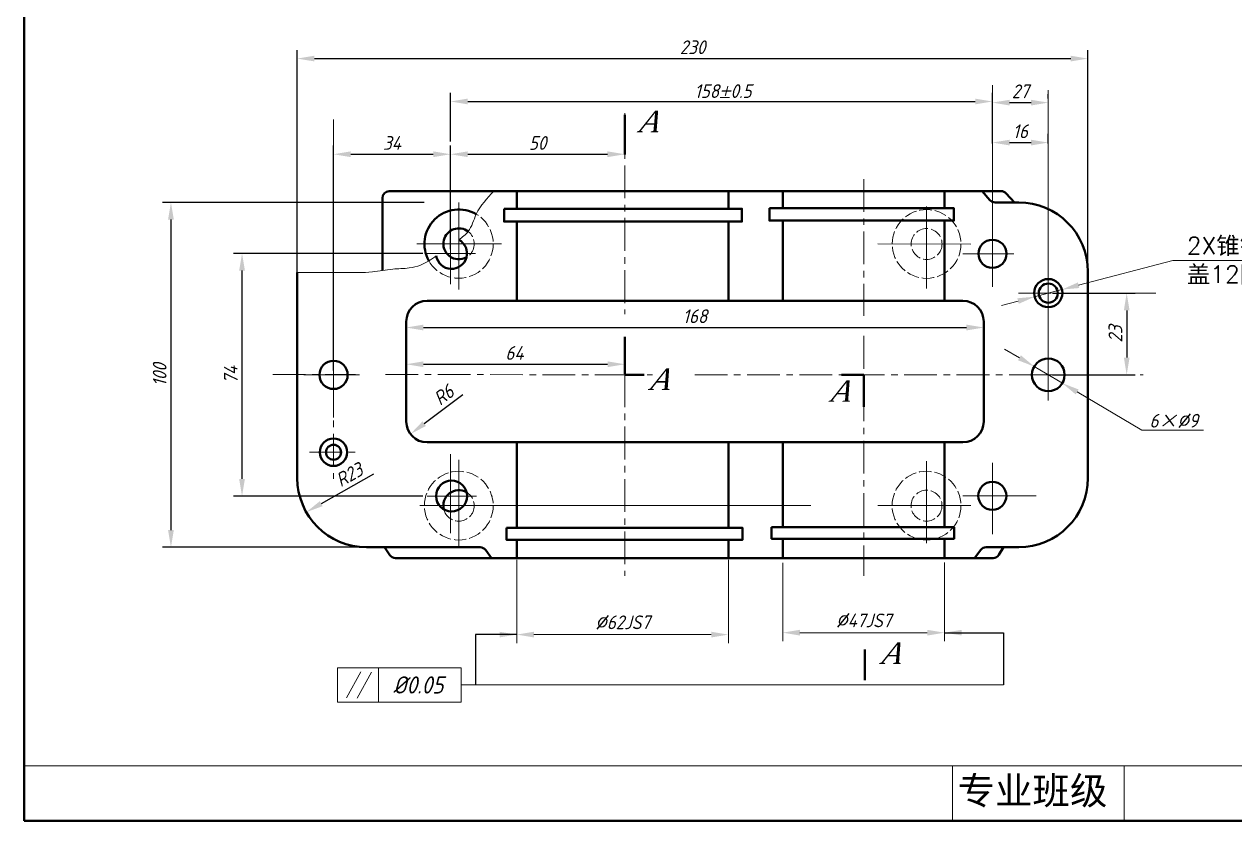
# Model space of a CAD drawing. Header units: millimetres. Extents: x 87 to 417, y 75 to 300.
# Drawn here: x 86.5 to 262.6, y 74.8 to 190.7 of the extents above; entities that cross this region are included whole.
import ezdxf

# ---------------------------------------------------------------- set-up
doc = ezdxf.new("R2010")
doc.units = ezdxf.units.MM
doc.header["$LTSCALE"] = 0.15
doc.linetypes.add('ACAD_ISO02W100', pattern=[15, 12, -3])
doc.linetypes.add('CENTER', pattern=[50.8, 31.75, -6.35, 6.35, -6.35])
doc.layers.get('0').update_dxf_attribs({"lineweight": 13})
doc.layers.get('Defpoints').update_dxf_attribs({"lineweight": 13})
for name, color, linetype, lineweight in [('填', 7, 'Continuous', 9), ('标', 7, 'Continuous', 13), ('点', 7, 'CENTER', 13), ('粗实线', 7, 'Continuous', 40), ('细', 7, 'Continuous', 15), ('细实线', 7, 'Continuous', 15), ('细线', 7, 'Continuous', 15), ('虚线', 7, 'ACAD_ISO02W100', 15), ('轮廓线 层', 7, 'Continuous', 40)]:
    doc.layers.add(name, color=color, linetype=linetype, lineweight=lineweight)
doc.styles.get("Standard").update_dxf_attribs({"font": 'isocp.shx', "oblique": 15, "height": 2.5})
doc.styles.add('字', font='txt.shx', dxfattribs={"height": 2.5})
doc.dimstyles.new('ISO-25', dxfattribs={"dimtxt": 2, "dimasz": 2.5, "dimexe": 1.25, "dimexo": 0.625, "dimtad": 1, "dimdsep": 46, "dimtxsty": 'Standard', "dimcen": 2.5, "dimadec": 0, "dimazin": 0, "dimtfac": 1, "dimtmove": 0, "dimatfit": 3, "dimfxl": 0, "dimarcsym": 0})

# ---------------------------------------------------------------- blocks, each defined once
blk = doc.blocks.new('*D16')
at = {"layer": 'Defpoints', "color": 0}
for p in [(241.22, 185.67), (126.22, 139.68), (241.22, 139.68)]:
    blk.add_point(p, dxfattribs=at)
at = {"layer": '标', "color": 0, "lineweight": -2}
for p, q in [((126.22, 140.3), (126.22, 186.92)), ((241.22, 140.3), (241.22, 186.92)), ((128.72, 185.67), (238.72, 185.67))]:
    blk.add_line(p, q, dxfattribs=at)
at = {"layer": '标', "color": 0}
for points in [[(128.72, 186.09), (128.72, 185.26), (126.22, 185.67)], [(238.72, 186.09), (238.72, 185.26), (241.22, 185.67)]]:
    blk.add_solid(points, dxfattribs=at)
at = {"layer": '标', "color": 0, "insert": (183.72, 187.32), "char_height": 2, "attachment_point": 5}
blk.add_mtext('230', dxfattribs=at)
blk = doc.blocks.new('*D17')
at = {"layer": 'Defpoints', "color": 0}
for p in [(148.51, 171.76), (148.51, 157.34), (131.5, 139.68)]:
    blk.add_point(p, dxfattribs=at)
at = {"layer": '标', "color": 0, "lineweight": -2}
for p, q in [((131.5, 140.3), (131.5, 173.01)), ((148.51, 157.96), (148.51, 173.01)), ((134, 171.76), (146.01, 171.76))]:
    blk.add_line(p, q, dxfattribs=at)
at = {"layer": '标', "color": 0}
for points in [[(134, 172.18), (134, 171.34), (131.5, 171.76)], [(146.01, 172.18), (146.01, 171.34), (148.51, 171.76)]]:
    blk.add_solid(points, dxfattribs=at)
at = {"layer": '标', "color": 0, "insert": (140, 173.4), "char_height": 2, "attachment_point": 5}
blk.add_mtext('34', dxfattribs=at)
blk = doc.blocks.new('*D18')
at = {"layer": 'Defpoints', "color": 0}
for p in [(235.46, 151.56), (235.46, 139.68), (246.86, 139.68)]:
    blk.add_point(p, dxfattribs=at)
at = {"layer": '标', "color": 0, "lineweight": -2}
for p, q in [((236.08, 151.56), (248.11, 151.56)), ((246.86, 149.06), (246.86, 142.18)), ((236.08, 139.68), (248.11, 139.68))]:
    blk.add_line(p, q, dxfattribs=at)
at = {"layer": '标', "color": 0}
for points in [[(246.45, 149.06), (247.28, 149.06), (246.86, 151.56)], [(246.45, 142.18), (247.28, 142.18), (246.86, 139.68)]]:
    blk.add_solid(points, dxfattribs=at)
at = {"layer": '标', "color": 0, "insert": (245.22, 145.62), "char_height": 2, "attachment_point": 5, "rotation": 90}
blk.add_mtext('23', dxfattribs=at)
blk = doc.blocks.new('*D19')
at = {"layer": 'Defpoints', "color": 0}
for p in [(145.32, 164.75), (107.85, 114.6), (138.9, 114.6)]:
    blk.add_point(p, dxfattribs=at)
at = {"layer": '标', "color": 0, "lineweight": -2}
for p, q in [((144.7, 164.75), (106.6, 164.75)), ((107.85, 162.25), (107.85, 117.1)), ((138.28, 114.6), (106.6, 114.6))]:
    blk.add_line(p, q, dxfattribs=at)
at = {"layer": '标', "color": 0}
for points in [[(107.43, 162.25), (108.27, 162.25), (107.85, 164.75)], [(107.43, 117.1), (108.27, 117.1), (107.85, 114.6)]]:
    blk.add_solid(points, dxfattribs=at)
at = {"layer": '标', "color": 0, "insert": (106.21, 139.68), "char_height": 2, "attachment_point": 5, "rotation": 90}
blk.add_mtext('100', dxfattribs=at)
blk = doc.blocks.new('*D20')
at = {"layer": 'Defpoints', "color": 0}
for p in [(173.86, 141.22), (142.08, 139.68), (173.86, 139.68)]:
    blk.add_point(p, dxfattribs=at)
at = {"layer": '标', "color": 0, "lineweight": -2}
for p, q in [((142.08, 140.3), (142.08, 142.47)), ((144.58, 141.22), (171.36, 141.22)), ((173.86, 140.3), (173.86, 142.47))]:
    blk.add_line(p, q, dxfattribs=at)
at = {"layer": '标', "color": 0}
for points in [[(144.58, 141.64), (144.58, 140.8), (142.08, 141.22)], [(171.36, 141.64), (171.36, 140.8), (173.86, 141.22)]]:
    blk.add_solid(points, dxfattribs=at)
at = {"layer": '标', "color": 0, "insert": (157.81, 142.86), "char_height": 2, "attachment_point": 5}
blk.add_mtext('64', dxfattribs=at)
blk = doc.blocks.new('*D21')
at = {"layer": 'Defpoints', "color": 0}
for p in [(226.06, 146.56), (142.08, 139.43), (226.06, 139.68)]:
    blk.add_point(p, dxfattribs=at)
at = {"layer": '标', "color": 0, "lineweight": -2}
for p, q in [((142.08, 140.05), (142.08, 147.81)), ((144.58, 146.56), (223.56, 146.56)), ((226.06, 140.3), (226.06, 147.81))]:
    blk.add_line(p, q, dxfattribs=at)
at = {"layer": '标', "color": 0}
for points in [[(144.58, 146.98), (144.58, 146.14), (142.08, 146.56)], [(223.56, 146.98), (223.56, 146.14), (226.06, 146.56)]]:
    blk.add_solid(points, dxfattribs=at)
at = {"layer": '标', "color": 0, "insert": (184.07, 148.2), "char_height": 2, "attachment_point": 5}
blk.add_mtext('168', dxfattribs=at)
blk = doc.blocks.new('*D22')
at = {"layer": 'Defpoints', "color": 0}
for p in [(136.29, 124.67), (127.53, 119.71)]:
    blk.add_point(p, dxfattribs=at)
at = {"layer": '标', "color": 0, "lineweight": -2}
blk.add_line((137.31, 125.25), (129.7, 120.94), dxfattribs=at)
at = {"layer": '标', "color": 0}
blk.add_solid([(129.5, 121.3), (129.91, 120.58), (127.53, 119.71)], dxfattribs=at)
at = {"layer": '标', "color": 0, "insert": (133.78, 125.14), "char_height": 2, "attachment_point": 5, "rotation": 29.5404}
blk.add_mtext('R23', dxfattribs=at)
blk = doc.blocks.new('*D23')
at = {"layer": 'Defpoints', "color": 0}
for p in [(145.1, 132.88), (142.69, 131.07)]:
    blk.add_point(p, dxfattribs=at)
at = {"layer": '标', "color": 0, "lineweight": -2}
blk.add_line((150.31, 136.79), (144.69, 132.57), dxfattribs=at)
at = {"layer": '标', "color": 0}
blk.add_solid([(144.44, 132.91), (144.94, 132.24), (142.69, 131.07)], dxfattribs=at)
at = {"layer": '标', "color": 0, "insert": (147.52, 136.75), "char_height": 2, "attachment_point": 5, "rotation": 36.8593}
blk.add_mtext('R6', dxfattribs=at)
blk = doc.blocks.new('*D47')
at = {"layer": 'Defpoints', "color": 0}
for p in [(227.33, 172.69), (235.45, 173.46), (235.45, 172.69)]:
    blk.add_point(p, dxfattribs=at)
at = {"layer": '细实线', "color": 0, "lineweight": -2}
for p, q in [((227.33, 173.32), (227.33, 174.71)), ((235.45, 173.32), (235.45, 174.71)), ((229.83, 173.46), (232.95, 173.46))]:
    blk.add_line(p, q, dxfattribs=at)
at = {"layer": '细实线', "color": 0}
for points in [[(229.83, 173.87), (229.83, 173.04), (227.33, 173.46)], [(232.95, 173.87), (232.95, 173.04), (235.45, 173.46)]]:
    blk.add_solid(points, dxfattribs=at)
at = {"layer": '细实线', "color": 0, "insert": (231.39, 175.1), "char_height": 2, "attachment_point": 5}
blk.add_mtext('16', dxfattribs=at)
blk = doc.blocks.new('*D48')
at = {"layer": 'Defpoints', "color": 0}
for p in [(227.33, 179.27), (235.45, 179.27), (235.45, 179.27)]:
    blk.add_point(p, dxfattribs=at)
at = {"layer": '细实线', "color": 0, "lineweight": -2}
for p, q in [((227.33, 179.89), (227.33, 180.52)), ((235.45, 179.89), (235.45, 180.52)), ((229.83, 179.27), (232.95, 179.27))]:
    blk.add_line(p, q, dxfattribs=at)
at = {"layer": '细实线', "color": 0}
for points in [[(229.83, 179.68), (229.83, 178.85), (227.33, 179.27)], [(232.95, 179.68), (232.95, 178.85), (235.45, 179.27)]]:
    blk.add_solid(points, dxfattribs=at)
at = {"layer": '细实线', "color": 0, "insert": (231.39, 180.91), "char_height": 2, "attachment_point": 5}
blk.add_mtext('27', dxfattribs=at)
blk = doc.blocks.new('*D49')
at = {"layer": 'Defpoints', "color": 0}
for p in [(118.19, 157.34), (145.1, 157.34), (145.1, 122.05)]:
    blk.add_point(p, dxfattribs=at)
at = {"layer": '细实线', "color": 0, "lineweight": -2}
for p, q in [((144.47, 157.34), (116.94, 157.34)), ((118.19, 124.55), (118.19, 154.84)), ((144.47, 122.05), (116.94, 122.05))]:
    blk.add_line(p, q, dxfattribs=at)
at = {"layer": '细实线', "color": 0}
for points in [[(117.77, 154.84), (118.61, 154.84), (118.19, 157.34)], [(117.77, 124.55), (118.61, 124.55), (118.19, 122.05)]]:
    blk.add_solid(points, dxfattribs=at)
at = {"layer": '细实线', "color": 0, "insert": (116.55, 139.69), "char_height": 2, "attachment_point": 5, "rotation": 90}
blk.add_mtext('74', dxfattribs=at)
blk = doc.blocks.new('*D51')
at = {"layer": 'Defpoints', "color": 0}
for p in [(227.33, 179.43), (148.51, 173.01), (227.33, 173.32)]:
    blk.add_point(p, dxfattribs=at)
at = {"layer": '细实线', "color": 0, "lineweight": -2}
for p, q in [((148.51, 173.63), (148.51, 180.68)), ((227.33, 173.94), (227.33, 180.68)), ((151.01, 179.43), (224.83, 179.43))]:
    blk.add_line(p, q, dxfattribs=at)
at = {"layer": '细实线', "color": 0}
for points in [[(151.01, 179.85), (151.01, 179.02), (148.51, 179.43)], [(224.83, 179.85), (224.83, 179.02), (227.33, 179.43)]]:
    blk.add_solid(points, dxfattribs=at)
blk = doc.blocks.new('*D52')
at = {"layer": 'Defpoints', "color": 0}
for p in [(148.51, 171.76), (173.84, 171.76), (173.84, 171.76)]:
    blk.add_point(p, dxfattribs=at)
at = {"layer": '细实线', "color": 0, "lineweight": -2}
for p, q in [((148.51, 172.38), (148.51, 173.01)), ((173.84, 172.38), (173.84, 173.01)), ((151.01, 171.76), (171.34, 171.76))]:
    blk.add_line(p, q, dxfattribs=at)
at = {"layer": '细实线', "color": 0}
for points in [[(151.01, 172.18), (151.01, 171.34), (148.51, 171.76)], [(171.34, 172.18), (171.34, 171.34), (173.84, 171.76)]]:
    blk.add_solid(points, dxfattribs=at)
at = {"layer": '细实线', "color": 0, "insert": (161.18, 173.4), "char_height": 2, "attachment_point": 5}
blk.add_mtext('50', dxfattribs=at)

msp = doc.modelspace()

# ---------------------------------------------------------------- linework, layer by layer
for p, q in [((86.508, 82.826), (416.508, 82.826)), ((221.508, 74.826), (221.508, 82.826)), ((246.508, 74.826), (246.508, 82.826))]:
    msp.add_line(p, q)
at = {"layer": '填'}
for points in [[(154.808, 166.395), (152.258, 163.038), (151.078, 160.524), (149.719, 159.323)], [(146.441, 156.969), (144.135, 155.633), (142.491, 155.223), (140.109, 155.059), (137.15, 154.648), (133.042, 154.566), (131.497, 154.566), (130.084, 154.566), (126.218, 154.566)]]:
    msp.add_spline(points, degree=3, dxfattribs=at)
at = {"layer": '标'}
for p, q in [((253.563, 156.288), (239.862, 152.71)), ((253.563, 156.288), (285.674, 156.288)), ((233.473, 151.042), (237.443, 152.079)), ((231.054, 150.41), (228.635, 149.778)), ((231.263, 142.159), (229.112, 143.432)), ((233.415, 140.886), (237.501, 138.468)), ((249.077, 131.619), (239.653, 137.195)), ((158.14, 112.784), (158.14, 105.299)), ((188.924, 112.784), (188.924, 105.299)), ((158.14, 112.159), (158.14, 100.654)), ((188.924, 112.41), (188.924, 100.654)), ((196.832, 112.342), (196.832, 100.933)), ((220.363, 112.41), (220.363, 100.933)), ((199.332, 102.183), (217.863, 102.183)), ((160.64, 101.904), (186.424, 101.904))]:
    msp.add_line(p, q, dxfattribs=at)
for points in [[(239.757, 153.113), (239.967, 152.307), (237.443, 152.079)], [(230.948, 150.813), (231.159, 150.007), (233.473, 151.042)], [(231.475, 142.517), (231.051, 141.8), (233.415, 140.886)], [(239.865, 137.554), (239.44, 136.837), (237.501, 138.468)], [(160.64, 102.321), (160.64, 101.488), (158.14, 101.904)], [(186.424, 102.321), (186.424, 101.488), (188.924, 101.904)], [(199.332, 102.6), (199.332, 101.766), (196.832, 102.183)], [(217.863, 102.6), (217.863, 101.766), (220.363, 102.183)]]:
    msp.add_solid(points, dxfattribs=at)
at = {"layer": '点'}
for p, q in [((131.497, 176.834), (131.497, 124.561)), ((173.856, 177.74), (173.856, 148.513)), ((208.62, 168.144), (208.62, 148.248)), ((148.511, 152.867), (148.511, 162.743)), ((231.114, 151.56), (252.031, 151.56)), ((208.62, 145.331), (208.62, 110.462)), ((122.652, 139.715), (134.717, 139.711)), ((139.039, 139.71), (177.872, 139.697)), ((173.856, 139.763), (173.856, 110.462)), ((184.026, 139.695), (241.222, 139.677)), ((241.222, 139.677), (249.245, 139.677)), ((127.987, 128.421), (135.182, 128.421)), ((148.511, 128.129), (148.511, 116.646))]:
    msp.add_line(p, q, dxfattribs=at)
at = {"layer": '粗实线'}
for p, q in [((173.845, 177.515), (173.845, 171.718)), ((173.856, 145.215), (173.856, 139.841)), ((173.856, 139.698), (176.686, 139.698)), ((205.365, 139.688), (208.62, 139.688)), ((208.62, 139.688), (208.62, 135.022)), ((208.75, 99.759), (208.75, 95.282))]:
    msp.add_line(p, q, dxfattribs=at)
msp.add_lwpolyline([(86.508, 74.826), (416.508, 74.826), (416.508, 299.826), (86.508, 299.826)], close=True, dxfattribs=at)
for centre, radius, start, end in [((149.719, 158.731), 5, 59.4762, 209.57368), ((149.719, 158.731), 2.25, 52.82304, 165.66666), ((149.719, 158.731), 2.25, 165.66666, 299.90992), ((149.719, 120.658), 2.25, 60.09008, 194.33334)]:
    msp.add_arc(centre, radius, start, end, dxfattribs=at)
at = {"layer": '细'}
for p, q in [((155.938, 158.731), (143.605, 158.731)), ((155.931, 120.658), (144.044, 120.658))]:
    msp.add_line(p, q, dxfattribs=at)
at = {"layer": '细实线'}
for p, q in [((227.333, 157.28), (227.333, 181.818)), ((235.455, 139.679), (235.455, 181.084)), ((217.755, 152.248), (217.763, 164.153)), ((217.747, 163.464), (217.747, 152.346)), ((210.676, 158.715), (224.181, 158.707)), ((152.167, 157.338), (145.098, 157.338)), ((249.077, 131.619), (258.011, 131.619)), ((217.747, 127.121), (217.747, 115.216)), ((152.279, 122.051), (145.098, 122.051)), ((154.639, 122.051), (154.521, 122.051)), ((155.931, 120.658), (200.911, 120.658)), ((210.664, 120.658), (224.168, 120.658)), ((150.147, 94.583), (228.954, 94.583))]:
    msp.add_line(p, q, dxfattribs=at)
at = {"layer": '细线'}
for p, q in [((149.719, 164.749), (149.719, 152.078)), ((148.511, 154.956), (148.511, 162.584)), ((227.33, 152.497), (227.336, 162.859)), ((223.025, 157.282), (230.426, 157.278)), ((131.497, 144.468), (131.497, 133.467)), ((235.458, 142.051), (235.458, 135.943)), ((127.159, 139.677), (135.26, 139.677)), ((233.084, 139.677), (239.455, 139.677)), ((149.719, 114.605), (149.719, 127.311)), ((227.321, 126.866), (227.321, 116.504)), ((148.511, 124.433), (148.511, 116.805)), ((223.014, 122.083), (233.703, 122.083)), ((138.026, 97.083), (138.026, 92.083)), ((133.388, 92.709), (135.473, 96.509)), ((134.952, 92.657), (137.036, 96.457))]:
    msp.add_line(p, q, dxfattribs=at)
msp.add_lwpolyline([(132.081, 97.083), (150.057, 97.083), (150.057, 92.083), (132.081, 92.083)], close=True, dxfattribs=at)
at = {"layer": '虚线'}
msp.add_line((251.508, 82.826), (282.973, 82.826), dxfattribs=at)
for centre, radius in [((149.719, 158.731), 5), ((217.759, 158.711), 5), ((149.719, 158.731), 2.25), ((217.759, 158.711), 2.25), ((149.719, 120.658), 5), ((217.747, 120.658), 5), ((149.719, 120.658), 2.25), ((217.747, 120.658), 2.25)]:
    msp.add_circle(centre, radius, dxfattribs=at)
at = {"layer": '轮廓线 层'}
for p, q in [((139.608, 166.395), (228.583, 166.395)), ((158.14, 166.395), (158.14, 163.833)), ((188.924, 166.395), (188.924, 163.833)), ((196.864, 166.395), (196.864, 163.91)), ((220.363, 166.395), (220.363, 163.91)), ((225.853, 166.395), (226.969, 165.099)), ((229.322, 166.072), (230.546, 164.749)), ((138.601, 165.388), (138.634, 154.862)), ((227.732, 164.749), (231.154, 164.749)), ((196.864, 162.104), (196.864, 150.452)), ((220.363, 162.104), (220.363, 150.452)), ((158.14, 161.96), (158.14, 150.452)), ((188.924, 161.96), (188.924, 150.452)), ((126.219, 154.566), (126.218, 124.673)), ((241.222, 154.681), (241.222, 124.673)), ((145.104, 150.452), (223.038, 150.452)), ((142.083, 132.885), (142.083, 147.431)), ((226.058, 147.431), (226.058, 132.885)), ((223.038, 129.865), (145.104, 129.865)), ((158.14, 129.865), (158.14, 117.421)), ((188.924, 129.865), (188.924, 117.421)), ((196.864, 129.865), (196.864, 117.522)), ((220.363, 129.865), (220.363, 117.522)), ((136.286, 114.605), (152.821, 114.605)), ((138.902, 114.605), (139.678, 113.473)), ((158.14, 115.697), (158.14, 113.035)), ((188.924, 115.697), (188.924, 113.035)), ((196.864, 115.845), (196.864, 113.035)), ((220.363, 115.845), (220.363, 113.035)), ((231.154, 114.605), (226.422, 114.605)), ((228.285, 113.518), (228.946, 114.605)), ((140.509, 113.035), (227.425, 113.035)), ((153.635, 114.19), (154.476, 113.035)), ((225.627, 114.216), (224.708, 113.035))]:
    msp.add_line(p, q, dxfattribs=at)
for points in [[(156.315, 163.833), (190.884, 163.833), (190.884, 161.96), (156.315, 161.96)], [(194.892, 163.91), (221.736, 163.91), (221.736, 162.104), (194.892, 162.104)], [(156.653, 117.421), (190.987, 117.421), (190.987, 115.697), (156.653, 115.697)], [(195.215, 117.522), (221.75, 117.522), (221.75, 115.845), (195.215, 115.845)]]:
    msp.add_lwpolyline(points, close=True, dxfattribs=at)
for centre, radius in [((227.333, 157.28), 2.039), ((235.458, 151.56), 2.052), ((235.458, 151.56), 1.391), ((131.497, 139.677), 2.056), ((235.458, 139.677), 2.374), ((131.497, 128.421), 1.997), ((131.497, 128.421), 1.089), ((148.661, 122.051), 2.25), ((227.321, 122.083), 2.039)]:
    msp.add_circle(centre, radius, dxfattribs=at)
for centre, radius, start, end in [((139.608, 165.388), 1.007, 90, 180), ((228.583, 165.388), 1.007, 42.7763, 90), ((227.732, 165.756), 1.007, 220.73272, 270), ((231.154, 154.681), 10.068, 0, 90), ((148.661, 157.338), 2.25, 189.42089, 61.95051), ((145.104, 147.431), 3.02, 90, 180), ((223.038, 147.431), 3.02, 0, 90), ((145.104, 132.885), 3.02, 180, 270), ((223.038, 132.885), 3.02, 270, 0), ((136.286, 124.673), 10.068, 180, 270), ((231.154, 124.673), 10.068, 270, 0), ((152.821, 113.598), 1.007, 36.04841, 90), ((226.422, 113.598), 1.007, 90, 142.10357), ((140.509, 114.042), 1.007, 214.439, 270), ((227.425, 114.042), 1.007, 270, 328.65165)]:
    msp.add_arc(centre, radius, start, end, dxfattribs=at)

# ---------------------------------------------------------------- texts
at = {"insert": (222.243, 81.204), "char_height": 2.5, "width": 23.3701, "attachment_point": 1, "style": '字'}
msp.add_mtext('{\\fFangSong_GB2312|b0|i0|c134|p49;\\H1.6x;专业班级}', dxfattribs=at)
at = {"layer": '标', "char_height": 2, "attachment_point": 5}
for s, insert in [('158{\\fTimes New Roman|b0|i0|c134|p18;±}0.5', (188.151, 180.944)), ('6{\\f宋体|b0|i0|c134|p2;×\\Ftxt.shx;%%c}9', (253.708, 133.011)), ('{\\Ftxt.shx;%%c}62JS7', (173.532, 103.69)), ('{\\Ftxt.shx;%%c}47JS7', (208.598, 103.969))]:
    msp.add_mtext(s, dxfattribs=dict(at, insert=insert))
at = {"layer": '标', "insert": (255.6, 159.719), "char_height": 2.5, "attachment_point": 1, "style": '字'}
msp.add_mtext('2X{\\fFangSong_GB2312|b0|i0|c134|p49;锥销孔}%%c3{\\fFangSong_GB2312|b0|i0|c134|p49;与箱}\\P{\\fFangSong_GB2312|b0|i0|c134|p49;盖}12{\\fFangSong_GB2312|b0|i0|c134|p49;同钻铰}', dxfattribs=at)
at = {"layer": '细线', "insert": (140.163, 95.832), "char_height": 2.5, "width": 9.95305, "attachment_point": 1}
msp.add_mtext('%%C0.05', dxfattribs=at)
at = {"layer": '轮廓线 层', "char_height": 3.0978, "width": 76.82441, "attachment_point": 1}
for insert in [(175.856, 178.061), (177.464, 140.579), (203.714, 138.865), (211.108, 100.748)]:
    msp.add_mtext('{\\fTimes New Roman|b0|i1|c0|p18;A}', dxfattribs=dict(at, insert=insert))

# ---------------------------------------------------------------- dimensions: what is measured, and where the dimension line sits
at = {"layer": '标'}
for base, p1, p2, text, picture, middle in [((241.222, 185.674), (126.218, 139.677), (241.222, 139.677), '230', '*D16', (183.72, 185.674)), ((226.058, 146.559), (142.083, 139.425), (226.058, 139.677), '168', '*D21', (184.071, 146.559)), ((173.856, 141.219), (142.083, 139.677), (173.856, 139.677), '64', '*D20', (157.807, 141.219))]:
    dim = msp.add_linear_dim(base=base, p1=p1, p2=p2, text=text, dimstyle='ISO-25', dxfattribs=at)
    dim.commit()
    dim.dimension.update_dxf_attribs({"geometry": picture, "text_midpoint": middle, "dimtype": 160})
dim = msp.add_linear_dim(base=(148.511, 171.759), p1=(131.497, 139.677), p2=(148.511, 157.338), text='34', dimstyle='ISO-25', dxfattribs=at)
dim.commit()
dim.dimension.update_dxf_attribs({"geometry": '*D17', "text_midpoint": (140.004, 173.401)})
dim = msp.add_linear_dim(base=(107.852, 114.605), p1=(145.32, 164.749), p2=(138.902, 114.605), angle=90, text='100', dimstyle='ISO-25', dxfattribs=at)
dim.commit()
dim.dimension.update_dxf_attribs({"geometry": '*D19', "text_midpoint": (107.852, 139.677), "dimtype": 160})
dim = msp.add_linear_dim(base=(246.865, 139.677), p1=(235.458, 151.56), p2=(235.458, 139.677), angle=90, text='23', dimstyle='ISO-25', dxfattribs=at)
dim.commit()
dim.dimension.update_dxf_attribs({"geometry": '*D18', "text_midpoint": (245.222, 145.618)})
dim = msp.add_radius_dim(center=(145.104, 132.885), mpoint=(142.687, 131.073), text='R6', dimstyle='ISO-25', override={"dimtmove": 1}, dxfattribs=at)
dim.commit()
dim.dimension.update_dxf_attribs({"geometry": '*D23', "text_midpoint": (148.501, 135.432), "dimtype": 164})
dim = msp.add_radius_dim(center=(136.286, 124.673), mpoint=(127.527, 119.709), text='R23', dimstyle='ISO-25', dxfattribs=at)
dim.commit()
dim.dimension.update_dxf_attribs({"geometry": '*D22', "text_midpoint": (134.594, 123.714), "dimtype": 164})
at = {"layer": '细实线'}
for base, p1, p2, text, picture, middle in [((235.455, 179.268), (227.333, 179.268), (235.455, 179.268), '27', '*D48', (231.394, 180.913)), ((227.333, 179.433), (148.511, 173.009), (227.333, 173.318), ' ', '*D51', (187.922, 179.433)), ((235.455, 173.456), (227.333, 172.693), (235.455, 172.693), '16', '*D47', (231.394, 175.098)), ((173.845, 171.759), (148.511, 171.759), (173.845, 171.759), '50', '*D52', (161.178, 173.401))]:
    dim = msp.add_linear_dim(base=base, p1=p1, p2=p2, text=text, dimstyle='ISO-25', dxfattribs=at)
    dim.commit()
    dim.dimension.update_dxf_attribs({"geometry": picture, "text_midpoint": middle})
dim = msp.add_linear_dim(base=(118.191, 157.338), p1=(145.098, 122.051), p2=(145.098, 157.338), angle=90, text='74', dimstyle='ISO-25', dxfattribs=at)
dim.commit()
dim.dimension.update_dxf_attribs({"geometry": '*D49', "text_midpoint": (118.191, 139.694), "dimtype": 160})

# ---------------------------------------------------------------- leaders
for points in [[(158.14, 101.904), (152.158, 101.904), (152.158, 94.583)], [(220.363, 102.183), (228.954, 102.183), (228.954, 94.583)]]:
    msp.add_leader(points, dimstyle='ISO-25', override={"dimgap": 0.625, "dimtad": 0}, dxfattribs=at)

doc.saveas('drawing.dxf')
